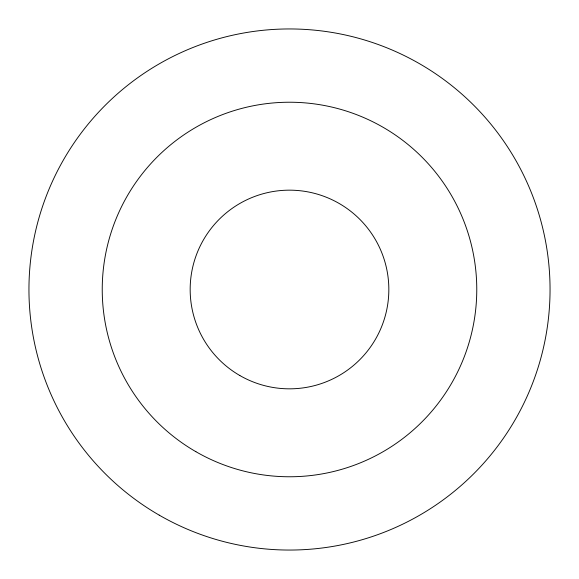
<?xml version="1.0" encoding="UTF-8"?>
<svg xmlns="http://www.w3.org/2000/svg" width="579" height="579" viewBox="0 0 579 579"><rect width="100%" height="100%" fill="white"/><g stroke="black" fill="none" stroke-linecap="round" stroke-linejoin="round"><path stroke-width="0.87" d="M239.836 375.525A99.335 99.335 0 0 0 388.835 289.5A99.335 99.335 0 0 0 239.829 203.475A99.335 99.335 0 0 0 239.836 375.525M195.868 451.678A187.27 187.27 0 0 0 476.77 289.5A187.27 187.27 0 0 0 195.861 127.322A187.27 187.27 0 0 0 195.868 451.678M159.225 515.144A260.55 260.55 0 0 0 550.05 289.5A260.55 260.55 0 0 0 159.225 63.856A260.55 260.55 0 0 0 159.225 515.144"/></g></svg>
